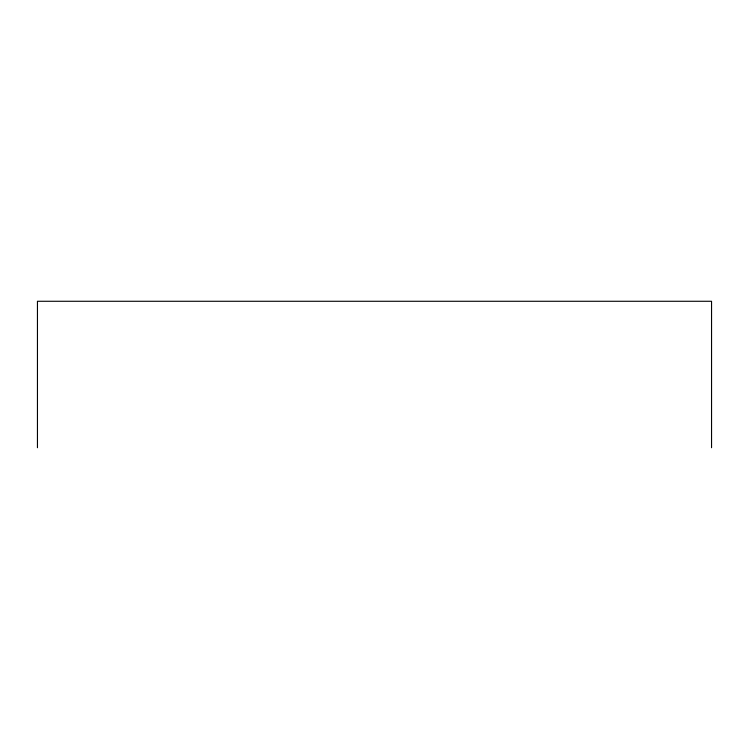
<?xml version="1.0" encoding="UTF-8"?>
<svg xmlns="http://www.w3.org/2000/svg" width="749" height="749" viewBox="0 0 749 749"><rect width="100%" height="100%" fill="white"/><g stroke="black" fill="none" stroke-linecap="round" stroke-linejoin="round"><path stroke-width="1.12" d="M711.55 447.724L711.55 301.276L37.45 301.276L37.45 447.724"/></g></svg>
